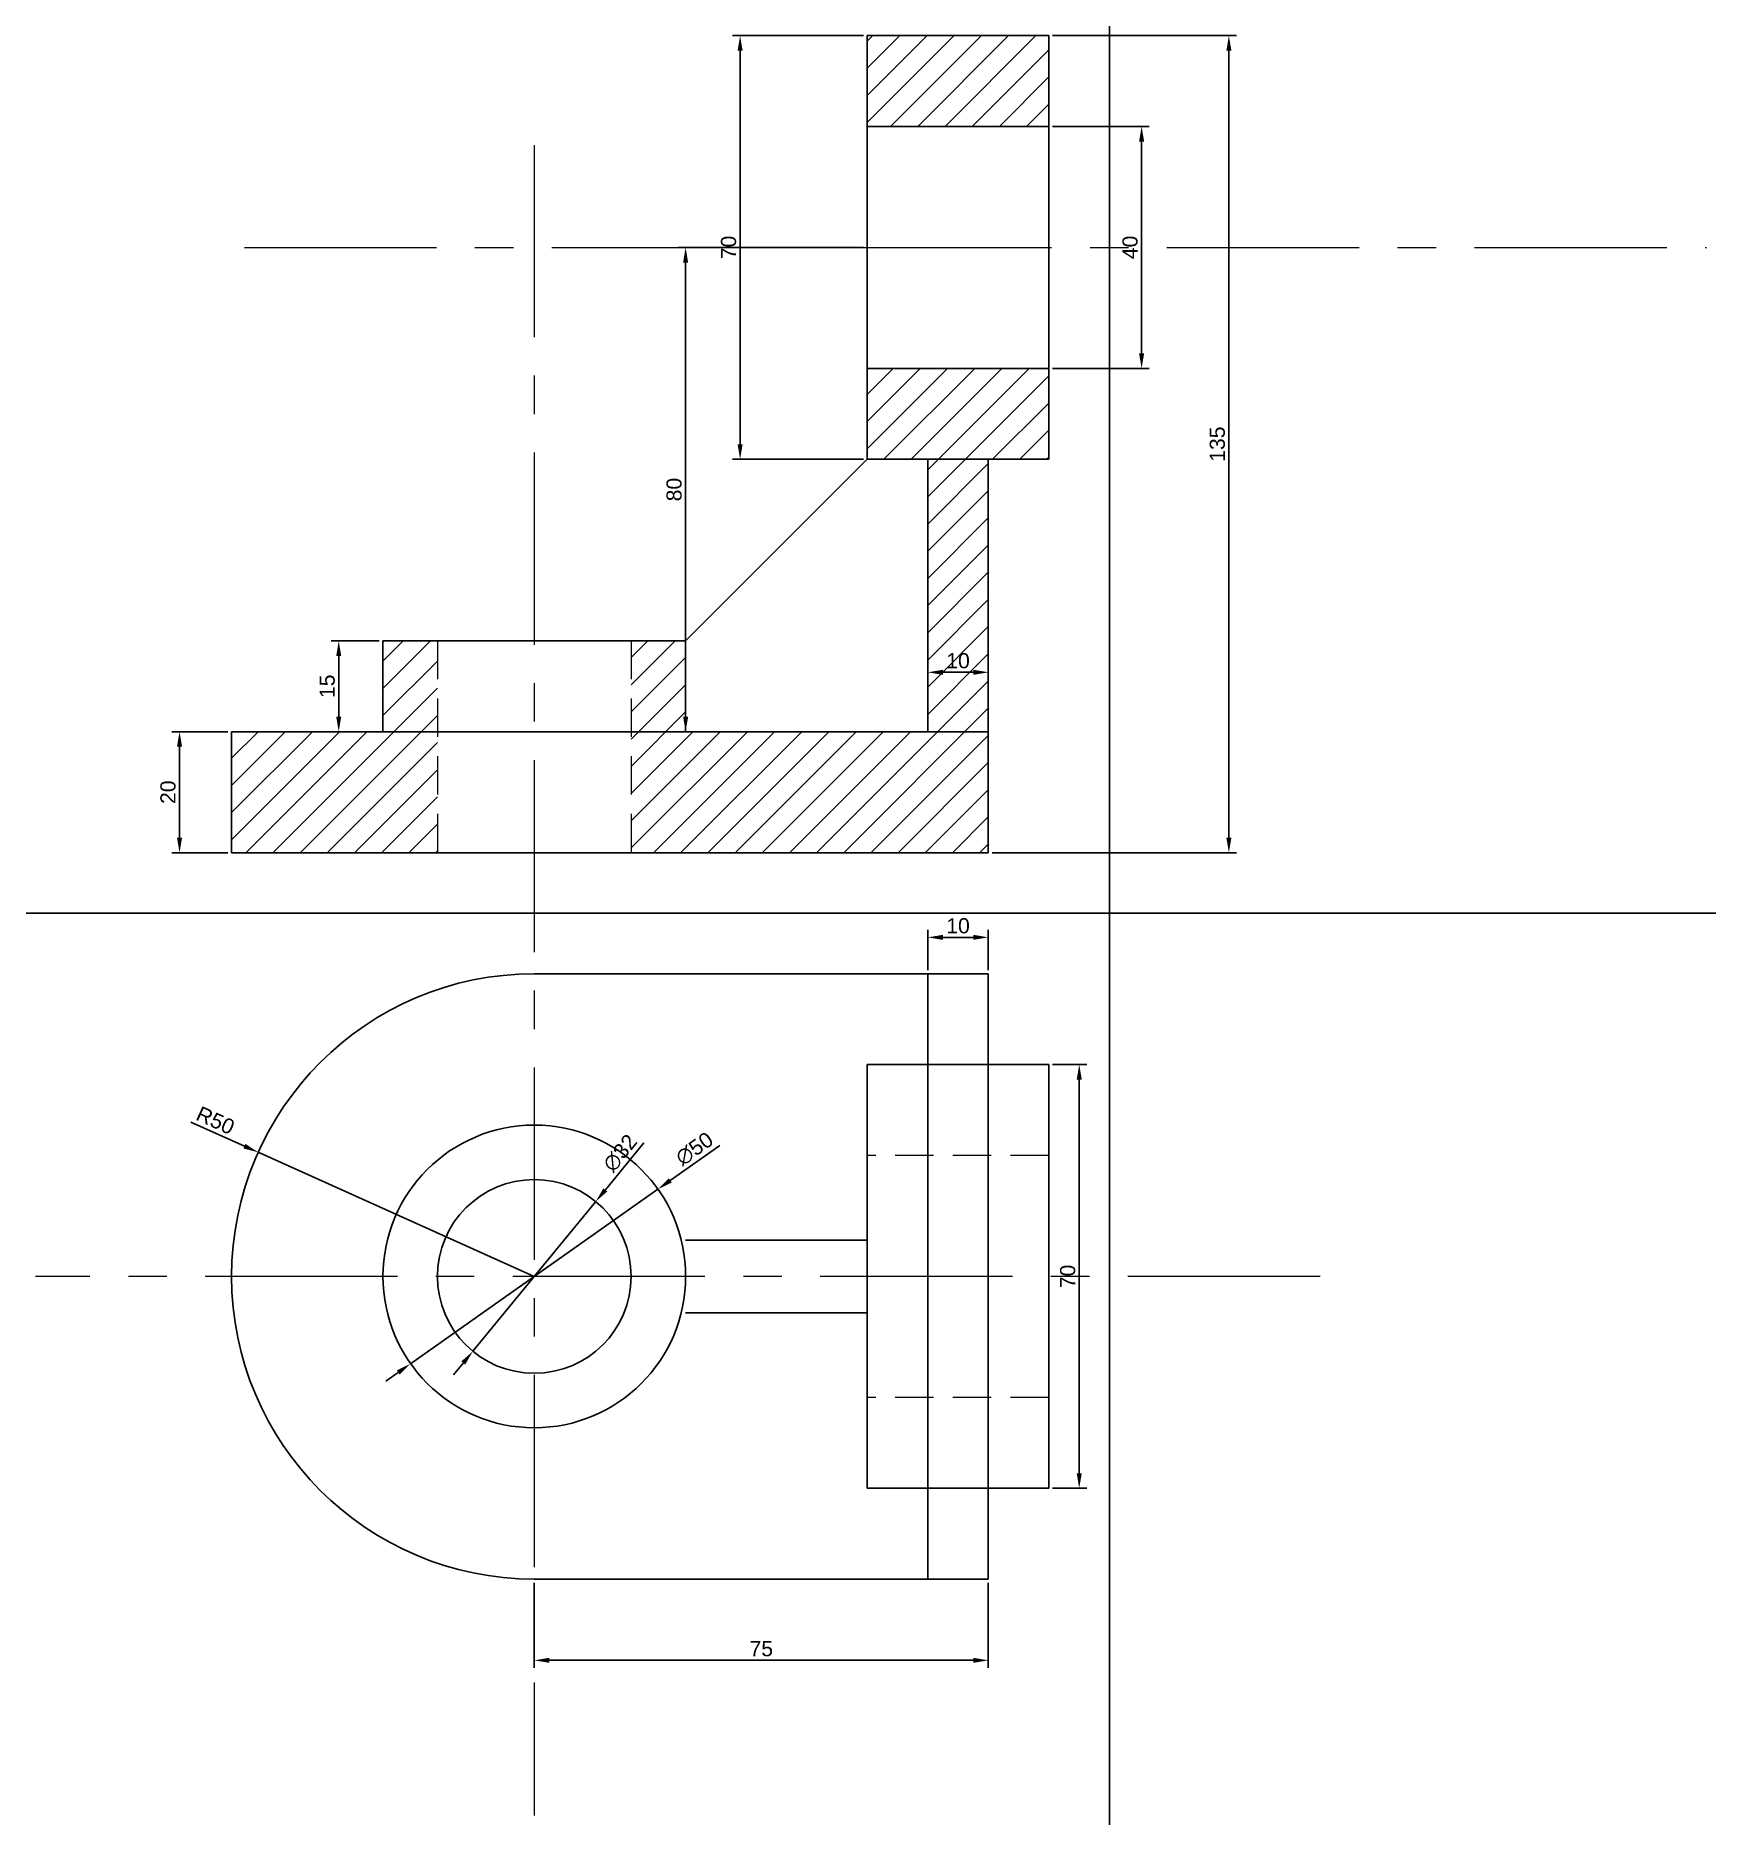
# Model space of a CAD drawing. Header units: millimetres. Extents: x -177 to 99, y -149 to 145.
import ezdxf

# ---------------------------------------------------------------- set-up
doc = ezdxf.new("R2010")
doc.units = ezdxf.units.MM
doc.linetypes.add('CENTER', pattern=[50.8, 31.75, -6.35, 6.35, -6.35])
doc.linetypes.add('HIDDEN', pattern=[9.525, 6.35, -3.175])
doc.layers.get('0').update_dxf_attribs({"lineweight": 25})
for name, color, linetype, lineweight in [('CENTRE', 30, 'CENTER', 15), ('DIMENSIONS', 10, 'Continuous', 18), ('HIDDEN', 34, 'HIDDEN', 20)]:
    doc.layers.add(name, color=color, linetype=linetype, lineweight=lineweight)
doc.styles.get("Standard").update_dxf_attribs({"font": 'arial.ttf'})
doc.dimstyles.new('ISO-25', dxfattribs={"dimtxt": 2.5, "dimasz": 2.5, "dimexe": 1.25, "dimexo": 0.625, "dimtad": 1, "dimtxsty": 'Standard', "dimcen": 2.5, "dimadec": 0, "dimazin": 0, "dimtfac": 1, "dimtmove": 0, "dimatfit": 3, "dimfxl": 1, "dimarcsym": 0})

# ---------------------------------------------------------------- blocks, each defined once
blk = doc.blocks.new('*D2')
at = {"layer": 'Defpoints', "color": 0, "transparency": 16777216}
for p in [(-40, 145), (-61, 75), (-40, 75)]:
    blk.add_point(p, dxfattribs=at)
at = {"layer": 'DIMENSIONS', "color": 0, "lineweight": -2, "transparency": 16777216}
for p, q in [((-40.63, 145), (-62.25, 145)), ((-61, 142.5), (-61, 77.5)), ((-40.63, 75), (-62.25, 75))]:
    blk.add_line(p, q, dxfattribs=at)
at = {"layer": 'DIMENSIONS', "color": 0, "transparency": 16777216}
for points in [[(-61.41, 142.5), (-60.58, 142.5), (-61, 145)], [(-61.41, 77.5), (-60.58, 77.5), (-61, 75)]]:
    blk.add_solid(points, dxfattribs=at)
at = {"layer": 'DIMENSIONS', "color": 0, "transparency": 16777216, "insert": (-62.9, 110), "char_height": 2.5, "attachment_point": 5, "rotation": 90}
blk.add_mtext('70', dxfattribs=at)
blk = doc.blocks.new('*D3')
at = {"layer": 'Defpoints', "color": 0, "transparency": 16777216}
for p in [(-145, 30), (-153.6, 10), (-145, 10)]:
    blk.add_point(p, dxfattribs=at)
at = {"layer": 'DIMENSIONS', "color": 0, "lineweight": -2, "transparency": 16777216}
for p, q in [((-145.63, 30), (-154.85, 30)), ((-153.6, 27.5), (-153.6, 12.5)), ((-145.63, 10), (-154.85, 10))]:
    blk.add_line(p, q, dxfattribs=at)
at = {"layer": 'DIMENSIONS', "color": 0, "transparency": 16777216}
for points in [[(-154.02, 27.5), (-153.18, 27.5), (-153.6, 30)], [(-154.02, 12.5), (-153.18, 12.5), (-153.6, 10)]]:
    blk.add_solid(points, dxfattribs=at)
at = {"layer": 'DIMENSIONS', "color": 0, "transparency": 16777216, "insert": (-155.5, 20), "char_height": 2.5, "attachment_point": 5, "rotation": 90}
blk.add_mtext('20', dxfattribs=at)
blk = doc.blocks.new('*D4')
at = {"layer": 'Defpoints', "color": 0, "transparency": 16777216}
for p in [(-120, 45), (-127.3, 30), (-120, 30)]:
    blk.add_point(p, dxfattribs=at)
at = {"layer": 'DIMENSIONS', "color": 0, "lineweight": -2, "transparency": 16777216}
for p, q in [((-120.63, 45), (-128.55, 45)), ((-127.3, 42.5), (-127.3, 32.5)), ((-120.63, 30), (-128.55, 30))]:
    blk.add_line(p, q, dxfattribs=at)
at = {"layer": 'DIMENSIONS', "color": 0, "transparency": 16777216}
for points in [[(-127.72, 42.5), (-126.89, 42.5), (-127.3, 45)], [(-127.72, 32.5), (-126.89, 32.5), (-127.3, 30)]]:
    blk.add_solid(points, dxfattribs=at)
at = {"layer": 'DIMENSIONS', "color": 0, "transparency": 16777216, "insert": (-129.2, 37.5), "char_height": 2.5, "attachment_point": 5, "rotation": 90}
blk.add_mtext('15', dxfattribs=at)
blk = doc.blocks.new('*D5')
at = {"layer": 'Defpoints', "color": 0, "transparency": 16777216}
for p in [(-10, 145), (-20, 10), (19.74, 10)]:
    blk.add_point(p, dxfattribs=at)
at = {"layer": 'DIMENSIONS', "color": 0, "lineweight": -2, "transparency": 16777216}
for p, q in [((-9.38, 145), (20.99, 145)), ((19.74, 142.5), (19.74, 12.5)), ((-19.38, 10), (20.99, 10))]:
    blk.add_line(p, q, dxfattribs=at)
at = {"layer": 'DIMENSIONS', "color": 0, "transparency": 16777216}
for points in [[(19.32, 142.5), (20.16, 142.5), (19.74, 145)], [(19.32, 12.5), (20.16, 12.5), (19.74, 10)]]:
    blk.add_solid(points, dxfattribs=at)
at = {"layer": 'DIMENSIONS', "color": 0, "transparency": 16777216, "insert": (17.84, 77.5), "char_height": 2.5, "attachment_point": 5, "rotation": 90}
blk.add_mtext('135', dxfattribs=at)
blk = doc.blocks.new('*D6')
at = {"layer": 'Defpoints', "color": 0, "transparency": 16777216}
for p in [(-10, 130), (-10, 90), (5.32, 90)]:
    blk.add_point(p, dxfattribs=at)
at = {"layer": 'DIMENSIONS', "color": 0, "lineweight": -2, "transparency": 16777216}
for p, q in [((-9.38, 130), (6.57, 130)), ((5.32, 127.5), (5.32, 92.5)), ((-9.38, 90), (6.57, 90))]:
    blk.add_line(p, q, dxfattribs=at)
at = {"layer": 'DIMENSIONS', "color": 0, "transparency": 16777216}
for points in [[(4.9, 127.5), (5.74, 127.5), (5.32, 130)], [(4.9, 92.5), (5.74, 92.5), (5.32, 90)]]:
    blk.add_solid(points, dxfattribs=at)
at = {"layer": 'DIMENSIONS', "color": 0, "transparency": 16777216, "insert": (3.42, 110), "char_height": 2.5, "attachment_point": 5, "rotation": 90}
blk.add_mtext('40', dxfattribs=at)
blk = doc.blocks.new('*D7')
at = {"layer": 'Defpoints', "color": 0, "transparency": 16777216}
for p in [(-20, 39.81), (-30, 30), (-20, 30)]:
    blk.add_point(p, dxfattribs=at)
at = {"layer": 'DIMENSIONS', "color": 0, "lineweight": -2, "transparency": 16777216}
for p, q in [((-30, 30.62), (-30, 41.06)), ((-27.5, 39.81), (-22.5, 39.81)), ((-20, 30.62), (-20, 41.06))]:
    blk.add_line(p, q, dxfattribs=at)
at = {"layer": 'DIMENSIONS', "color": 0, "transparency": 16777216}
for points in [[(-27.5, 40.23), (-27.5, 39.39), (-30, 39.81)], [(-22.5, 40.23), (-22.5, 39.39), (-20, 39.81)]]:
    blk.add_solid(points, dxfattribs=at)
at = {"layer": 'DIMENSIONS', "color": 0, "transparency": 16777216, "insert": (-25, 41.71), "char_height": 2.5, "attachment_point": 5}
blk.add_mtext('10', dxfattribs=at)
blk = doc.blocks.new('*D8')
at = {"layer": 'Defpoints', "color": 0, "transparency": 16777216}
for p in [(-40, 110), (-70, 30), (-40, 30)]:
    blk.add_point(p, dxfattribs=at)
at = {"layer": 'DIMENSIONS', "color": 0, "lineweight": -2, "transparency": 16777216}
for p, q in [((-40.63, 110), (-71.25, 110)), ((-70, 107.5), (-70, 32.5)), ((-40.63, 30), (-71.25, 30))]:
    blk.add_line(p, q, dxfattribs=at)
at = {"layer": 'DIMENSIONS', "color": 0, "transparency": 16777216}
for points in [[(-70.42, 107.5), (-69.58, 107.5), (-70, 110)], [(-70.42, 32.5), (-69.58, 32.5), (-70, 30)]]:
    blk.add_solid(points, dxfattribs=at)
at = {"layer": 'DIMENSIONS', "color": 0, "transparency": 16777216, "insert": (-71.9, 70), "char_height": 2.5, "attachment_point": 5, "rotation": 90}
blk.add_mtext('80', dxfattribs=at)
blk = doc.blocks.new('*D9')
at = {"layer": 'Defpoints', "color": 0, "transparency": 16777216}
for p in [(-10, -25), (-10, -95), (-4.98, -95)]:
    blk.add_point(p, dxfattribs=at)
at = {"layer": 'DIMENSIONS', "color": 0, "lineweight": -2, "transparency": 16777216}
for p, q in [((-9.38, -25), (-3.73, -25)), ((-4.98, -27.5), (-4.98, -92.5)), ((-9.38, -95), (-3.73, -95))]:
    blk.add_line(p, q, dxfattribs=at)
at = {"layer": 'DIMENSIONS', "color": 0, "transparency": 16777216}
for points in [[(-5.4, -27.5), (-4.56, -27.5), (-4.98, -25)], [(-5.4, -92.5), (-4.56, -92.5), (-4.98, -95)]]:
    blk.add_solid(points, dxfattribs=at)
at = {"layer": 'DIMENSIONS', "color": 0, "transparency": 16777216, "insert": (-6.88, -60), "char_height": 2.5, "attachment_point": 5, "rotation": 90}
blk.add_mtext('70', dxfattribs=at)
blk = doc.blocks.new('*D10')
at = {"layer": 'Defpoints', "color": 0, "transparency": 16777216}
for p in [(-84.85, -47.63), (-105.15, -72.37)]:
    blk.add_point(p, dxfattribs=at)
at = {"layer": 'DIMENSIONS', "color": 0, "lineweight": -2, "transparency": 16777216}
for p, q in [((-76.9, -37.95), (-83.26, -45.7)), ((-105.15, -72.37), (-84.85, -47.63)), ((-106.74, -74.3), (-108.32, -76.23))]:
    blk.add_line(p, q, dxfattribs=at)
at = {"layer": 'DIMENSIONS', "color": 0, "transparency": 16777216}
for points in [[(-83.59, -45.44), (-82.94, -45.96), (-84.85, -47.63)], [(-107.06, -74.04), (-106.41, -74.56), (-105.15, -72.37)]]:
    blk.add_solid(points, dxfattribs=at)
at = {"layer": 'DIMENSIONS', "color": 0, "transparency": 16777216, "insert": (-80.81, -39.61), "char_height": 2.5, "attachment_point": 5, "rotation": 50.6228}
blk.add_mtext('∅32', dxfattribs=at)
blk = doc.blocks.new('*D11')
at = {"layer": 'Defpoints', "color": 0, "transparency": 16777216}
for p in [(-74.57, -45.59), (-115.43, -74.41)]:
    blk.add_point(p, dxfattribs=at)
at = {"layer": 'DIMENSIONS', "color": 0, "lineweight": -2, "transparency": 16777216}
for p, q in [((-64.33, -38.35), (-72.53, -44.14)), ((-115.43, -74.41), (-74.57, -45.59)), ((-117.47, -75.86), (-119.51, -77.3))]:
    blk.add_line(p, q, dxfattribs=at)
at = {"layer": 'DIMENSIONS', "color": 0, "transparency": 16777216}
for points in [[(-72.77, -43.8), (-72.29, -44.48), (-74.57, -45.59)], [(-117.71, -75.52), (-117.23, -76.2), (-115.43, -74.41)]]:
    blk.add_solid(points, dxfattribs=at)
at = {"layer": 'DIMENSIONS', "color": 0, "transparency": 16777216, "insert": (-68.54, -38.92), "char_height": 2.5, "attachment_point": 5, "rotation": 35.2096}
blk.add_mtext('∅50', dxfattribs=at)
blk = doc.blocks.new('*D12')
at = {"layer": 'Defpoints', "color": 0, "transparency": 16777216}
for p in [(-140.6, -39.49), (-95, -60)]:
    blk.add_point(p, dxfattribs=at)
at = {"layer": 'DIMENSIONS', "color": 0, "lineweight": -2, "transparency": 16777216}
for p, q in [((-151.74, -34.49), (-142.88, -38.47)), ((-95, -60), (-140.6, -39.49))]:
    blk.add_line(p, q, dxfattribs=at)
at = {"layer": 'DIMENSIONS', "color": 0, "transparency": 16777216}
blk.add_solid([(-142.71, -38.09), (-143.05, -38.85), (-140.6, -39.49)], dxfattribs=at)
at = {"layer": 'DIMENSIONS', "color": 0, "transparency": 16777216, "insert": (-147.67, -34.23), "char_height": 2.5, "attachment_point": 5, "rotation": 335.7885}
blk.add_mtext('R50', dxfattribs=at)
blk = doc.blocks.new('*D13')
at = {"layer": 'Defpoints', "color": 0, "transparency": 16777216}
for p in [(-20, -3.98), (-30, -10), (-20, -10)]:
    blk.add_point(p, dxfattribs=at)
at = {"layer": 'DIMENSIONS', "color": 0, "lineweight": -2, "transparency": 16777216}
for p, q in [((-30, -9.38), (-30, -2.73)), ((-20, -9.38), (-20, -2.73)), ((-27.5, -3.98), (-22.5, -3.98))]:
    blk.add_line(p, q, dxfattribs=at)
at = {"layer": 'DIMENSIONS', "color": 0, "transparency": 16777216}
for points in [[(-27.5, -3.56), (-27.5, -4.39), (-30, -3.98)], [(-22.5, -3.56), (-22.5, -4.39), (-20, -3.98)]]:
    blk.add_solid(points, dxfattribs=at)
at = {"layer": 'DIMENSIONS', "color": 0, "transparency": 16777216, "insert": (-25, -2.08), "char_height": 2.5, "attachment_point": 5}
blk.add_mtext('10', dxfattribs=at)
blk = doc.blocks.new('*D14')
at = {"layer": 'Defpoints', "color": 0, "transparency": 16777216}
for p in [(-95, -110), (-20, -110), (-20, -123.42)]:
    blk.add_point(p, dxfattribs=at)
at = {"layer": 'DIMENSIONS', "color": 0, "lineweight": -2, "transparency": 16777216}
for p, q in [((-95, -110.62), (-95, -124.67)), ((-20, -110.62), (-20, -124.67)), ((-92.5, -123.42), (-22.5, -123.42))]:
    blk.add_line(p, q, dxfattribs=at)
at = {"layer": 'DIMENSIONS', "color": 0, "transparency": 16777216}
for points in [[(-92.5, -123), (-92.5, -123.84), (-95, -123.42)], [(-22.5, -123), (-22.5, -123.84), (-20, -123.42)]]:
    blk.add_solid(points, dxfattribs=at)
at = {"layer": 'DIMENSIONS', "color": 0, "transparency": 16777216, "insert": (-57.5, -121.52), "char_height": 2.5, "attachment_point": 5}
blk.add_mtext('75', dxfattribs=at)

msp = doc.modelspace()

# ---------------------------------------------------------------- hatches: boundary and pattern name
at = {"true_color": 0x105689}
h = msp.add_hatch(dxfattribs=at)
h.set_pattern_fill('ANSI31', color=146)
h.paths.add_polyline_path([(-10, 145), (-40, 145), (-40, 130), (-10, 130)])
h.paths.add_polyline_path([(-10, 90), (-40, 90), (-40, 75), (-10, 75)])
h.paths.add_polyline_path([(-20, 75), (-30, 75), (-30, 30), (-20, 30)])
h.paths.add_polyline_path([(-20, 30), (-30, 30), (-79, 30), (-79, 10), (-20, 10)])
h.paths.add_polyline_path([(-70, 45), (-79, 45), (-79, 30), (-70, 30)])
h.paths.add_polyline_path([(-111, 45), (-120, 45), (-120, 30), (-111, 30)])
h.paths.add_polyline_path([(-111, 30), (-120, 30), (-145, 30), (-145, 10), (-111, 10)])

# ---------------------------------------------------------------- linework, layer by layer
for p, q in [((-40, 145), (-10, 145)), ((-40, 145), (-40, 75)), ((-10, 145), (-10, 75)), ((-40, 130), (-10, 130)), ((-10, 90), (-40, 90)), ((-40, 75), (-70, 45)), ((-10, 75), (-40, 75)), ((-30, 75), (-30, 30)), ((-20, 75), (-20, 10)), ((-95, 45), (-120, 45)), ((-120, 45), (-120, 30)), ((-95, 45), (-111, 45)), ((-95, 45), (-70, 45)), ((-95, 45), (-79, 45)), ((-70, 45), (-70, 30)), ((-145, 10), (-145, 30)), ((-20, 30), (-145, 30)), ((-20, 10), (-145, 10)), ((-20, -10), (-95, -10)), ((-30, -110), (-30, -10)), ((-30, -110), (-30, -10)), ((-20, -110), (-20, -10)), ((-10, -25), (-40, -25)), ((-40, -95), (-40, -25)), ((-10, -95), (-10, -25)), ((-40, -54), (-70, -54)), ((-40, -66), (-70, -66)), ((-10, -95), (-40, -95)), ((-95, -110), (-20, -110))]:
    msp.add_line(p, q)
msp.add_xline((0, 0), (0, 1))
for direction in [(-1, 0), (1, 0)]:
    msp.add_ray((0, 0), direction)
for radius in [25, 16]:
    msp.add_circle((-95, -60), radius)
msp.add_arc((-95, -60), 50, 90, 270)
at = {"layer": 'CENTRE'}
for p, q in [((-95, 126.922), (-95, -149.04)), ((-142.894, 110), (98.618, 110)), ((34.796, -60), (-177.375, -60))]:
    msp.add_line(p, q, dxfattribs=at)
at = {"layer": 'HIDDEN'}
for p, q in [((-111, 45), (-111, 10)), ((-79, 45), (-79, 10)), ((-10, -40), (-40, -40)), ((-10, -80), (-40, -80))]:
    msp.add_line(p, q, dxfattribs=at)

# ---------------------------------------------------------------- dimensions: what is measured, and where the dimension line sits
at = {"layer": 'DIMENSIONS'}
for base, p1, p2, picture, middle in [((-60.997, 75), (-40, 145), (-40, 75), '*D2', (-62.898, 110)), ((19.741, 10), (-10, 145), (-20, 10), '*D5', (17.838, 77.5)), ((5.32, 90), (-10, 130), (-10, 90), '*D6', (3.419, 110)), ((-70, 30), (-40, 110), (-40, 30), '*D8', (-71.901, 70)), ((-127.302, 30), (-120, 45), (-120, 30), '*D4', (-129.203, 37.5)), ((-153.601, 10), (-145, 30), (-145, 10), '*D3', (-155.503, 20)), ((-4.979, -95), (-10, -25), (-10, -95), '*D9', (-6.881, -60))]:
    dim = msp.add_linear_dim(base=base, p1=p1, p2=p2, angle=90, dimstyle='ISO-25', dxfattribs=at)
    dim.commit()
    dim.dimension.update_dxf_attribs({"geometry": picture, "text_midpoint": middle})
for base, p1, p2, picture, middle in [((-20, 39.811), (-30, 30), (-20, 30), '*D7', (-25, 41.713)), ((-20, -3.977), (-30, -10), (-20, -10), '*D13', (-25, -2.076)), ((-20, -123.419), (-95, -110), (-20, -110), '*D14', (-57.5, -121.523))]:
    dim = msp.add_linear_dim(base=base, p1=p1, p2=p2, dimstyle='ISO-25', dxfattribs=at)
    dim.commit()
    dim.dimension.update_dxf_attribs({"geometry": picture, "text_midpoint": middle})
dim = msp.add_radius_dim(center=(-95, -60), mpoint=(-140.602, -39.495), dimstyle='ISO-25', dxfattribs=at)
dim.commit()
dim.dimension.update_dxf_attribs({"geometry": '*D12', "text_midpoint": (-147.673, -34.23)})
for p1, p2, picture, middle in [((-115.426, -74.414), (-74.574, -45.586), '*D11', (-67.407, -40.529)), ((-105.151, -72.368), (-84.849, -47.632), '*D10', (-79.29, -40.859))]:
    dim = msp.add_diameter_dim_2p(p1=p1, p2=p2, dimstyle='ISO-25', dxfattribs=at)
    dim.commit()
    dim.dimension.update_dxf_attribs({"geometry": picture, "text_midpoint": middle, "dimtype": 163})

doc.saveas('drawing.dxf')
